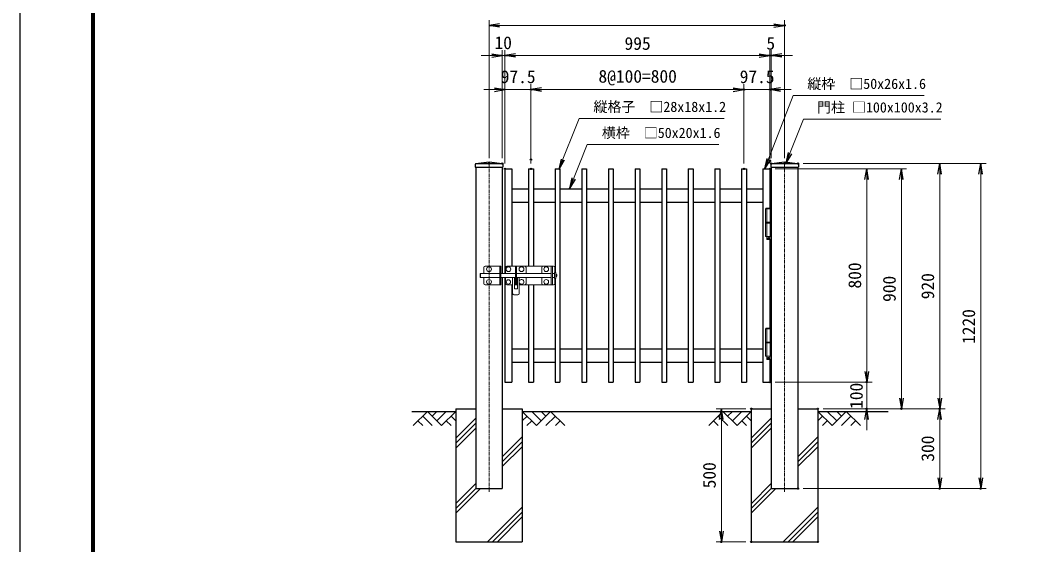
# Model space of a CAD drawing. Units: millimetres, scale not verified. Extents: x -4200 to 4200, y -2970 to 2970.
# Drawn here: x -4200 to -430, y -1034 to 936 of the extents above; entities that cross this region are included whole.
import ezdxf
from ezdxf.enums import TextEntityAlignment as Align

# ---------------------------------------------------------------- set-up
doc = ezdxf.new("R2010")
doc.units = ezdxf.units.MM
doc.header["$LTSCALE"] = 10
doc.header["$PDMODE"] = 32
doc.header["$PDSIZE"] = 5
doc.linetypes.add('USER1', pattern=[2, 1.25, -0.25, 0.25, -0.25])
doc.linetypes.add('USER2', pattern=[0.375, 0.25, -0.125])
for name, color, linetype, lineweight in [('0-1_D-TTL', 7, 'Continuous', 25), ('0-2_D-STR-DIM', 7, 'Continuous', 13), ('0-3_0', 7, 'Continuous', 25), ('0-5_D-STR1', 1, 'Continuous', 25), ('0-6_D-BGD', 7, 'Continuous', 25), ('0-7_D-STR4', 7, 'Continuous', 25), ('0-8_D-STR3', 3, 'Continuous', 13), ('0-9_D-BMK', 2, 'USER1', 13), ('0-A_D-DCR-HCH', 7, 'Continuous', 13), ('0-B_D-STR-TXT', 7, 'Continuous', 13)]:
    doc.layers.add(name, color=color, linetype=linetype, lineweight=lineweight)
doc.layers.add('0-4_DEFPOINTS', color=7, linetype='Continuous')
doc.styles.add('ＭＳ ゴシック', font='')
doc.styles.get('ＭＳ ゴシック').set_extended_font_data('MS Gothic')

# ---------------------------------------------------------------- blocks, each defined once
blk = doc.blocks.new('_Open')
at = {"layer": '0-3_0'}
blk.add_line((-10, 1.667), (0, 0), dxfattribs=at)
blk.add_lwpolyline([(-10, -1.667), (0, 0), (-10, 0)], dxfattribs=at)

msp = doc.modelspace()

# ---------------------------------------------------------------- linework, layer by layer
at = {"layer": '0-1_D-TTL', "color": 2}
msp.add_lwpolyline([(-4200, 2970), (4200, 2970), (4200, -2970), (-4200, -2970)], close=True, dxfattribs=at)
at = {"layer": '0-1_D-TTL'}
for points in [[(-3930, 2750), (3930, 2750), (3930, -2750), (-3930, -2750)], [(-3927.5, 2747.5), (3927.5, 2747.5), (3927.5, -2747.5), (-3927.5, -2747.5)], [(-3925, 2745), (3925, 2745), (3925, -2745), (-3925, -2745)], [(-3922.5, 2742.5), (3922.5, 2742.5), (3922.5, -2742.5), (-3922.5, -2742.5)], [(-3920, 2740), (3920, 2740), (3920, -2740), (-3920, -2740)]]:
    msp.add_lwpolyline(points, close=True, dxfattribs=at)
at = {"layer": '0-2_D-STR-DIM'}
for p, q in [((-2438.72, 417.42), (-2438.72, 936.1)), ((-2398.72, 916.1), (-1368.72, 916.1)), ((-1328.72, 417.42), (-1328.72, 936.1)), ((-2428.72, 803.42), (-2468.72, 803.42)), ((-2388.72, 417.42), (-2388.72, 823.42)), ((-2388.72, 803.42), (-2378.72, 803.42)), ((-2378.72, 397.42), (-2378.72, 823.42)), ((-2378.72, 397.42), (-2378.72, 823.42)), ((-1423.72, 803.42), (-2338.72, 803.42)), ((-2338.72, 803.42), (-2298.72, 803.42)), ((-1423.72, 803.42), (-1463.72, 803.42)), ((-1383.72, 427.42), (-1383.72, 823.42)), ((-1383.72, 397.42), (-1383.72, 823.42)), ((-1383.72, 803.42), (-1378.72, 803.42)), ((-1378.72, 417.42), (-1378.72, 823.42)), ((-1338.72, 803.42), (-1298.72, 803.42)), ((-2378.72, 397.42), (-2378.72, 695.44)), ((-2281.22, 432.42), (-2281.22, 695.44)), ((-2281.22, 397.42), (-2281.22, 695.44)), ((-1481.22, 397.42), (-1481.22, 695.44)), ((-1481.22, 397.42), (-1481.22, 695.44)), ((-1383.72, 397.42), (-1383.72, 695.44)), ((-2418.72, 675.44), (-2458.72, 675.44)), ((-2378.72, 675.44), (-2281.22, 675.44)), ((-2241.22, 675.44), (-1521.22, 675.44)), ((-2241.22, 675.44), (-2201.22, 675.44)), ((-1521.22, 675.44), (-1561.22, 675.44)), ((-1481.22, 675.44), (-1383.72, 675.44)), ((-1343.72, 675.44), (-1303.72, 675.44)), ((-1363.72, 377.42), (-870.09, 377.42)), ((-1363.72, 377.42), (-999.96, 377.42)), ((-1258.72, 397.42), (-725.8, 397.42)), ((-1258.72, 397.42), (-571.88, 397.42)), ((-745.8, 357.42), (-745.8, -482.58)), ((-591.88, 357.42), (-591.88, -782.58)), ((-1019.96, 337.42), (-1019.96, -382.58)), ((-890.09, 337.42), (-890.09, -482.58)), ((-1019.96, -382.58), (-1019.96, -342.58)), ((-1363.72, -422.58), (-999.96, -422.58)), ((-1363.72, -422.58), (-999.96, -422.58)), ((-1019.96, -422.58), (-1019.96, -522.58)), ((-1473.72, -522.58), (-1586.02, -522.58)), ((-1183.72, -522.58), (-870.09, -522.58)), ((-1183.72, -522.58), (-725.8, -522.58)), ((-1183.72, -522.58), (-999.96, -522.58)), ((-1183.72, -522.58), (-725.8, -522.58)), ((-1566.02, -562.58), (-1566.02, -982.58)), ((-1019.96, -562.58), (-1019.96, -602.58)), ((-745.8, -562.58), (-745.8, -782.58)), ((-1258.72, -822.58), (-571.88, -822.58)), ((-1258.72, -822.58), (-725.8, -822.58)), ((-1473.72, -1022.58), (-1586.02, -1022.58))]:
    msp.add_line(p, q, dxfattribs=at)
at = {"layer": '0-4_DEFPOINTS'}
for p in [(-1328.72, 916.1), (-2378.72, 803.42), (-1378.72, 803.42), (-2281.22, 675.44), (-1481.22, 675.44), (-1383.72, 675.44), (-2281.22, 412.42), (-2438.72, 397.42), (-2388.72, 397.42), (-2378.72, 377.42), (-2378.72, 377.42), (-2378.72, 377.42), (-2281.22, 377.42), (-1481.22, 377.42), (-1383.72, 407.42), (-1383.72, 377.42), (-1378.72, 397.42), (-1328.72, 397.42), (-1278.72, 397.42), (-1383.72, -422.58), (-1019.96, -422.58), (-1453.72, -522.58), (-1203.72, -522.58), (-1019.96, -522.58), (-890.09, -522.58), (-745.8, -522.58), (-1278.72, -822.58), (-745.8, -822.58), (-591.88, -822.58), (-1566.02, -1022.58), (-1453.72, -1022.58), (-1453.72, -1022.58), (-1203.72, -1022.58)]:
    msp.add_point(p, dxfattribs=at)
at = {"layer": '0-5_D-STR1'}
for p, q in [((-2490.72, 394.62), (-2490.72, 384.42)), ((-2490.72, 384.42), (-2386.72, 384.42)), ((-2488.72, 384.42), (-2488.72, -822.58)), ((-2487.94, 397.79), (-2438.72, 404.42)), ((-2486.72, 397.42), (-2390.72, 397.42)), ((-2438.72, 404.42), (-2389.49, 397.79)), ((-2388.72, 384.42), (-2388.72, -14.58)), ((-2386.72, 394.62), (-2386.72, 384.42)), ((-2378.72, 377.42), (-2378.72, -14.58)), ((-2378.72, 377.42), (-2352.72, 377.42)), ((-2352.72, 377.42), (-2352.72, 12.42)), ((-2290.22, 377.42), (-2290.22, 12.42)), ((-2290.22, 377.42), (-2272.22, 377.42)), ((-2272.22, 377.42), (-2272.22, 12.42)), ((-2190.22, 377.42), (-2190.22, -11.58)), ((-2190.22, 377.42), (-2172.22, 377.42)), ((-2172.22, 377.42), (-2172.22, -422.58)), ((-2090.22, 377.42), (-2090.22, -422.58)), ((-2090.22, 377.42), (-2072.22, 377.42)), ((-2072.22, 377.42), (-2072.22, -422.58)), ((-1990.22, 377.42), (-1990.22, -422.58)), ((-1990.22, 377.42), (-1972.22, 377.42)), ((-1972.22, 377.42), (-1972.22, -422.58)), ((-1890.22, 377.42), (-1890.22, -422.58)), ((-1890.22, 377.42), (-1872.22, 377.42)), ((-1872.22, 377.42), (-1872.22, -422.58)), ((-1790.22, 377.42), (-1790.22, -422.58)), ((-1790.22, 377.42), (-1772.22, 377.42)), ((-1772.22, 377.42), (-1772.22, -422.58)), ((-1690.22, 377.42), (-1690.22, -422.58)), ((-1690.22, 377.42), (-1672.22, 377.42)), ((-1672.22, 377.42), (-1672.22, -422.58)), ((-1590.22, 377.42), (-1590.22, -422.58)), ((-1590.22, 377.42), (-1572.22, 377.42)), ((-1572.22, 377.42), (-1572.22, -422.58)), ((-1490.22, 377.42), (-1490.22, -422.58)), ((-1490.22, 377.42), (-1472.22, 377.42)), ((-1472.22, 377.42), (-1472.22, -422.58)), ((-1409.72, 377.42), (-1409.72, -422.58)), ((-1409.72, 377.42), (-1383.72, 377.42)), ((-1383.72, 377.42), (-1383.72, 230.42)), ((-1380.72, 394.62), (-1380.72, 384.42)), ((-1380.72, 384.42), (-1276.72, 384.42)), ((-1378.72, 384.42), (-1378.72, -822.58)), ((-1377.94, 397.79), (-1328.72, 404.42)), ((-1376.72, 397.42), (-1280.72, 397.42)), ((-1328.72, 404.42), (-1279.49, 397.79)), ((-1278.72, 384.42), (-1278.72, -822.58)), ((-1276.72, 394.62), (-1276.72, 384.42)), ((-2352.72, 302.42), (-2292.72, 302.42)), ((-2272.22, 302.42), (-2190.22, 302.42)), ((-2172.22, 302.42), (-2090.22, 302.42)), ((-2072.22, 302.42), (-1990.22, 302.42)), ((-1972.22, 302.42), (-1890.22, 302.42)), ((-1872.22, 302.42), (-1790.22, 302.42)), ((-1772.22, 302.42), (-1690.22, 302.42)), ((-1672.22, 302.42), (-1590.22, 302.42)), ((-1572.22, 302.42), (-1490.22, 302.42)), ((-1472.22, 302.42), (-1409.72, 302.42)), ((-2352.72, 252.42), (-2292.72, 252.42)), ((-2272.22, 252.42), (-2190.22, 252.42)), ((-2172.22, 252.42), (-2090.22, 252.42)), ((-2072.22, 252.42), (-1990.22, 252.42)), ((-1972.22, 252.42), (-1890.22, 252.42)), ((-1872.22, 252.42), (-1790.22, 252.42)), ((-1772.22, 252.42), (-1690.22, 252.42)), ((-1672.22, 252.42), (-1590.22, 252.42)), ((-1572.22, 252.42), (-1490.22, 252.42)), ((-1472.22, 252.42), (-1409.72, 252.42)), ((-1383.72, 113.42), (-1383.72, -219.58)), ((-2388.72, -30.58), (-2388.72, -822.58)), ((-2378.72, -30.58), (-2378.72, -422.58)), ((-2190.22, -33.58), (-2190.22, -422.58)), ((-2352.72, -57.58), (-2352.72, -422.58)), ((-2290.22, -57.58), (-2290.22, -422.58)), ((-2272.22, -57.58), (-2272.22, -422.58)), ((-2352.72, -297.58), (-2290.22, -297.58)), ((-2272.22, -297.58), (-2190.22, -297.58)), ((-2172.22, -297.58), (-2090.22, -297.58)), ((-2072.22, -297.58), (-1990.22, -297.58)), ((-1972.22, -297.58), (-1890.22, -297.58)), ((-1872.22, -297.58), (-1790.22, -297.58)), ((-1772.22, -297.58), (-1690.22, -297.58)), ((-1672.22, -297.58), (-1590.22, -297.58)), ((-1572.22, -297.58), (-1490.22, -297.58)), ((-1472.22, -297.58), (-1409.72, -297.58)), ((-1383.72, -336.88), (-1383.72, -422.58)), ((-2352.72, -347.58), (-2290.22, -347.58)), ((-2272.22, -347.58), (-2190.22, -347.58)), ((-2172.22, -347.58), (-2090.22, -347.58)), ((-2072.22, -347.58), (-1990.22, -347.58)), ((-1972.22, -347.58), (-1890.22, -347.58)), ((-1872.22, -347.58), (-1790.22, -347.58)), ((-1772.22, -347.58), (-1690.22, -347.58)), ((-1672.22, -347.58), (-1590.22, -347.58)), ((-1572.22, -347.58), (-1490.22, -347.58)), ((-1472.22, -347.58), (-1409.72, -347.58)), ((-2378.72, -422.58), (-2352.72, -422.58)), ((-2290.22, -422.58), (-2272.22, -422.58)), ((-2190.22, -422.58), (-2172.22, -422.58)), ((-2090.22, -422.58), (-2072.22, -422.58)), ((-1990.22, -422.58), (-1972.22, -422.58)), ((-1890.22, -422.58), (-1872.22, -422.58)), ((-1790.22, -422.58), (-1772.22, -422.58)), ((-1690.22, -422.58), (-1672.22, -422.58)), ((-1590.22, -422.58), (-1572.22, -422.58)), ((-1490.22, -422.58), (-1472.22, -422.58)), ((-1409.72, -422.58), (-1383.72, -422.58)), ((-2488.72, -822.58), (-2388.72, -822.58)), ((-1378.72, -822.58), (-1278.72, -822.58))]:
    msp.add_line(p, q, dxfattribs=at)
for centre, start, end in [((-2487.52, 394.62), 97.6668, 180), ((-2389.92, 394.62), 0, 82.3332), ((-1377.52, 394.62), 97.6668, 180), ((-1279.92, 394.62), 0, 82.3332)]:
    msp.add_arc(centre, 3.2, start, end, dxfattribs=at)
at = {"layer": '0-6_D-BGD'}
for p, q in [((-2729.09, -532.58), (-2563.72, -532.58)), ((-2313.72, -532.58), (-1453.72, -532.58)), ((-1203.72, -532.58), (-939.22, -532.58))]:
    msp.add_line(p, q, dxfattribs=at)
at = {"layer": '0-7_D-STR4'}
for p, q in [((-2563.72, -522.58), (-2563.72, -1022.58)), ((-2563.72, -522.58), (-2488.72, -522.58)), ((-2388.72, -522.58), (-2313.72, -522.58)), ((-2313.72, -522.58), (-2313.72, -1022.58)), ((-1453.72, -522.58), (-1453.72, -1022.58)), ((-1453.72, -522.58), (-1378.72, -522.58)), ((-1278.72, -522.58), (-1203.72, -522.58)), ((-1203.72, -522.58), (-1203.72, -1022.58)), ((-2563.72, -1022.58), (-2313.72, -1022.58)), ((-1453.72, -1022.58), (-1203.72, -1022.58))]:
    msp.add_line(p, q, dxfattribs=at)
at = {"layer": '0-8_D-STR3'}
for p, q in [((-1399.89, 227.42), (-1399.89, 124.42)), ((-1399.89, 227.42), (-1378.72, 227.42)), ((-1399.42, 229.42), (-1398.42, 230.42)), ((-1399.42, 229.42), (-1399.42, 227.42)), ((-1398.42, 230.42), (-1380.42, 230.42)), ((-1379.42, 229.42), (-1379.42, 227.42)), ((-1378.72, 227.42), (-1378.72, 124.42)), ((-1399.89, 177.42), (-1378.72, 177.42)), ((-1399.89, 174.42), (-1378.72, 174.42)), ((-1399.89, 124.42), (-1378.72, 124.42)), ((-1395.42, 124.42), (-1395.42, 113.42)), ((-1395.42, 113.42), (-1394.42, 112.42)), ((-1395.42, 113.42), (-1383.42, 113.42)), ((-1384.42, 112.42), (-1383.42, 113.42)), ((-1383.42, 124.42), (-1383.42, 113.42)), ((-1394.42, 112.42), (-1384.42, 112.42)), ((-2458.72, 7.42), (-2458.72, -14.58)), ((-2393.72, 12.42), (-2453.72, 12.42)), ((-2398.22, 12.42), (-2398.22, -57.58)), ((-2393.72, 12.42), (-2393.72, -57.58)), ((-2376.22, 7.42), (-2376.22, -14.58)), ((-2196.22, 12.42), (-2371.22, 12.42)), ((-2304.72, 12.42), (-2339.72, 12.42)), ((-2339.72, 12.42), (-2339.72, -57.58)), ((-2335.22, 12.42), (-2335.22, -57.58)), ((-2299.72, -14.58), (-2299.72, 7.42)), ((-2240.72, -14.58), (-2240.72, 7.42)), ((-2235.72, 12.42), (-2200.72, 12.42)), ((-2205.22, 12.42), (-2205.22, -57.58)), ((-2200.72, 12.42), (-2200.72, -57.58)), ((-2191.22, -11.58), (-2191.22, 7.42)), ((-2470.46, -14.58), (-2472.46, -16.58)), ((-2472.46, -28.58), (-2472.46, -16.58)), ((-2470.46, -30.58), (-2472.46, -28.58)), ((-2470.46, -14.58), (-2398.22, -14.58)), ((-2470.46, -14.58), (-2470.46, -30.58)), ((-2398.22, -30.58), (-2470.46, -30.58)), ((-2458.72, -30.58), (-2458.72, -52.58)), ((-2393.72, -14.58), (-2339.72, -14.58)), ((-2339.72, -30.58), (-2393.72, -30.58)), ((-2376.22, -30.58), (-2376.22, -52.58)), ((-2376.22, -52.58), (-2376.22, -30.58)), ((-2349.97, -30.58), (-2349.97, -90.58)), ((-2342.97, -30.58), (-2342.97, -71.58)), ((-2339.72, -18.58), (-2335.22, -18.58)), ((-2339.72, -26.58), (-2335.22, -26.58)), ((-2335.22, -14.58), (-2205.22, -14.58)), ((-2205.22, -30.58), (-2335.22, -30.58)), ((-2331.97, -30.58), (-2331.97, -71.58)), ((-2324.97, -30.58), (-2324.97, -90.58)), ((-2299.72, -52.58), (-2299.72, -30.58)), ((-2240.72, -30.58), (-2240.72, -52.58)), ((-2192.47, -11.58), (-2192.47, -33.58)), ((-2192.47, -14.58), (-2192.47, -30.58)), ((-2192.47, -33.58), (-2187.97, -33.58)), ((-2191.22, -52.58), (-2191.22, -33.58)), ((-2191.22, -33.58), (-2191.22, -52.58)), ((-2187.97, -27.83), (-2187.97, -17.33)), ((-2187.07, -17.33), (-2187.97, -17.33)), ((-2187.07, -27.83), (-2187.97, -27.83)), ((-2184.07, -24.83), (-2184.07, -20.33)), ((-2393.72, -57.58), (-2453.72, -57.58)), ((-2371.22, -57.58), (-2349.97, -57.58)), ((-2349.97, -57.58), (-2371.22, -57.58)), ((-2342.97, -57.58), (-2331.97, -57.58)), ((-2331.97, -57.58), (-2342.97, -57.58)), ((-2332.97, -72.58), (-2341.97, -72.58)), ((-2339.72, -57.58), (-2335.22, -57.58)), ((-2324.97, -57.58), (-2304.72, -57.58)), ((-2196.22, -57.58), (-2324.97, -57.58)), ((-2235.72, -57.58), (-2196.22, -57.58)), ((-2200.72, -57.58), (-2230.72, -57.58)), ((-2329.97, -95.58), (-2344.97, -95.58)), ((-1399.89, -222.58), (-1399.89, -325.58)), ((-1399.89, -222.58), (-1378.72, -222.58)), ((-1399.42, -220.58), (-1398.42, -219.58)), ((-1399.42, -220.58), (-1399.42, -222.58)), ((-1398.42, -219.58), (-1380.42, -219.58)), ((-1379.42, -220.58), (-1379.42, -222.58)), ((-1378.72, -222.58), (-1378.72, -325.58)), ((-1399.89, -272.58), (-1378.72, -272.58)), ((-1399.89, -275.58), (-1378.72, -275.58)), ((-1399.89, -325.58), (-1378.72, -325.58)), ((-1395.42, -325.58), (-1395.42, -336.58)), ((-1395.42, -336.58), (-1394.42, -337.58)), ((-1395.42, -336.58), (-1383.42, -336.58)), ((-1394.42, -337.58), (-1384.42, -337.58)), ((-1384.42, -337.58), (-1383.42, -336.58)), ((-1383.42, -325.58), (-1383.42, -336.58))]:
    msp.add_line(p, q, dxfattribs=at)
at = {"layer": '0-8_D-STR3', "linetype": 'USER2'}
for p, q in [((-1395.62, 227.42), (-1395.62, 124.42)), ((-1383.22, 227.42), (-1383.22, 124.42)), ((-1395.62, -222.58), (-1395.62, -325.58)), ((-1383.22, -222.58), (-1383.22, -325.58))]:
    msp.add_line(p, q, dxfattribs=at)
at = {"layer": '0-8_D-STR3'}
for points in [[(-1380.42, 230.42), (-1379.42, 229.42), (-1399.42, 229.42)], [(-2200.72, -14.58), (-2192.47, -14.58), (-2192.47, -30.58), (-2200.72, -30.58)], [(-2187.97, -33.58), (-2187.97, -11.58), (-2192.47, -11.58)], [(-1380.42, -219.58), (-1379.42, -220.58), (-1399.42, -220.58)]]:
    msp.add_lwpolyline(points, dxfattribs=at)
for centre, radius in [((-1389.42, 117.42), 2.5), ((-2438.72, 1.42), 9), ((-2365.72, 1.42), 9), ((-2316.72, 1.42), 9), ((-2223.72, 1.42), 9), ((-2438.72, -46.58), 9), ((-2223.72, -46.58), 9), ((-2365.72, -46.58), 8), ((-1389.42, -332.58), 2.5)]:
    msp.add_circle(centre, radius, dxfattribs=at)
for centre, radius, start, end in [((-2453.72, 7.42), 5, 90, 180), ((-2371.22, 7.42), 5, 90, 180), ((-2304.72, 7.42), 5, 0, 90), ((-2235.72, 7.42), 5, 90, 180), ((-2196.22, 7.42), 5, 0, 90), ((-2316.72, -46.58), 9, 203.55646, 156.44354), ((-2187.07, -20.33), 3, 0, 90), ((-2187.07, -24.83), 3, 270, 0), ((-2453.72, -52.58), 5, 180, 270), ((-2371.22, -52.58), 5, 180, 270), ((-2371.22, -52.58), 5, 180, 270), ((-2341.97, -71.58), 1, 180, 270), ((-2332.97, -71.58), 1, 270, 0), ((-2304.72, -52.58), 5, 270, 0), ((-2235.72, -52.58), 5, 180, 270), ((-2196.22, -52.58), 5, 270, 0), ((-2196.22, -52.58), 5, 270, 0), ((-2344.97, -90.58), 5, 180, 270), ((-2329.97, -90.58), 5, 270, 0)]:
    msp.add_arc(centre, radius, start, end, dxfattribs=at)
at = {"layer": '0-9_D-BMK'}
for p, q in [((-2438.72, 397.42), (-2438.72, -835.58)), ((-1328.72, 397.42), (-1328.72, -835.58))]:
    msp.add_line(p, q, dxfattribs=at)
at = {"layer": '0-A_D-DCR-HCH'}
for p, q in [((-2670.14, -532.58), (-2723.35, -585.79)), ((-2687.88, -550.32), (-2652.24, -585.79)), ((-2670.14, -532.58), (-2616.93, -585.79)), ((-2652.5, -550.41), (-2634.67, -532.58)), ((-2634.67, -568.06), (-2599.19, -532.58)), ((-2616.93, -585.79), (-2563.72, -532.58)), ((-2581.45, -550.32), (-2563.72, -567.98)), ((-2563.72, -633.61), (-2488.72, -558.61)), ((-2260.5, -585.79), (-2313.72, -532.58)), ((-2295.98, -550.32), (-2313.72, -567.98)), ((-2242.77, -568.06), (-2278.24, -532.58)), ((-2207.29, -532.58), (-2260.5, -585.79)), ((-2224.94, -550.41), (-2242.77, -532.58)), ((-2189.56, -550.32), (-2225.19, -585.79)), ((-2207.29, -532.58), (-2154.08, -585.79)), ((-1560.14, -532.58), (-1613.35, -585.79)), ((-1577.88, -550.32), (-1542.24, -585.79)), ((-1560.14, -532.58), (-1506.93, -585.79)), ((-1542.5, -550.41), (-1524.67, -532.58)), ((-1524.67, -568.06), (-1489.19, -532.58)), ((-1506.93, -585.79), (-1453.72, -532.58)), ((-1471.45, -550.32), (-1453.72, -567.98)), ((-1453.72, -633.61), (-1378.72, -558.61)), ((-1150.5, -585.8), (-1203.72, -532.58)), ((-1185.98, -550.32), (-1203.72, -567.98)), ((-1132.77, -568.06), (-1168.24, -532.58)), ((-1097.29, -532.58), (-1150.5, -585.8)), ((-1114.94, -550.41), (-1132.77, -532.58)), ((-1079.56, -550.32), (-1115.19, -585.8)), ((-1097.29, -532.58), (-1044.08, -585.8)), ((-2705.62, -568.06), (-2687.8, -585.79)), ((-2599.19, -568.06), (-2581.37, -585.79)), ((-2563.72, -651.99), (-2488.72, -576.99)), ((-2563.72, -670.38), (-2488.72, -595.38)), ((-2278.24, -568.06), (-2296.06, -585.79)), ((-2171.82, -568.06), (-2189.64, -585.79)), ((-1595.62, -568.06), (-1577.8, -585.79)), ((-1489.19, -568.06), (-1471.37, -585.79)), ((-1453.72, -651.99), (-1378.72, -576.99)), ((-1453.72, -670.38), (-1378.72, -595.38)), ((-1168.24, -568.06), (-1186.06, -585.8)), ((-1061.82, -568.06), (-1079.64, -585.8)), ((-2388.72, -703.3), (-2313.72, -628.3)), ((-1278.72, -703.3), (-1203.72, -628.3)), ((-2388.72, -721.68), (-2313.72, -646.68)), ((-2388.72, -740.07), (-2313.72, -665.07)), ((-1278.72, -721.68), (-1203.72, -646.68)), ((-1278.72, -740.07), (-1203.72, -665.07)), ((-2563.72, -896.68), (-2488.72, -821.68)), ((-2563.72, -915.07), (-2471.23, -822.58)), ((-2563.27, -877.85), (-2488.72, -803.3)), ((-1453.72, -896.68), (-1378.72, -821.68)), ((-1453.72, -915.07), (-1361.23, -822.58)), ((-1453.27, -877.85), (-1378.72, -803.3)), ((-2444.16, -1022.58), (-2313.72, -892.14)), ((-1334.16, -1022.58), (-1203.72, -892.14)), ((-2425.77, -1022.58), (-2313.72, -910.53)), ((-2407.39, -1022.58), (-2313.72, -928.91)), ((-1315.77, -1022.58), (-1203.72, -910.53)), ((-1297.39, -1022.58), (-1203.72, -928.91))]:
    msp.add_line(p, q, dxfattribs=at)
at = {"layer": '0-B_D-STR-TXT'}
for points in [[(-804.19, 653.15), (-1296.74, 653.15), (-1402.87, 379.28)], [(-1555.41, 567.01), (-2099.94, 567.01), (-2176.25, 377.07)], [(-741.78, 564.6), (-1257.68, 564.6), (-1323.24, 401.42)], [(-1576, 469.01), (-2069.56, 469.01), (-2135.12, 305.83)]]:
    msp.add_lwpolyline(points, dxfattribs=at)

# ---------------------------------------------------------------- block references
at = {"layer": '0-2_D-STR-DIM', "xscale": 4, "yscale": 4}
for p, rotation in [((-2438.72, 916.1), 180), ((-2378.72, 803.42), 180), ((-2378.72, 803.42), 180), ((-1378.72, 803.42), 180), ((-2281.22, 675.44), 180), ((-2281.22, 675.44), 180), ((-1383.72, 675.44), 180), ((-1019.96, 377.42), 90), ((-890.09, 377.42), 90), ((-745.8, 397.42), 90), ((-591.88, 397.42), 90), ((-1019.96, -422.58), 270), ((-1019.96, -422.58), 270), ((-890.09, -522.58), 270), ((-745.8, -522.58), 270), ((-1566.02, -522.58), 90), ((-1019.96, -522.58), 90), ((-745.8, -522.58), 90), ((-745.8, -822.58), 270), ((-591.88, -822.58), 270), ((-1566.02, -1022.58), 270)]:
    msp.add_blockref('_Open', p, dxfattribs=dict(at, rotation=rotation))
for p in [(-1328.72, 916.1), (-2388.72, 803.42), (-1383.72, 803.42), (-1383.72, 803.42), (-2378.72, 675.44), (-1481.22, 675.44), (-1481.22, 675.44)]:
    msp.add_blockref('_Open', p, dxfattribs=at)
at = {"layer": '0-B_D-STR-TXT', "xscale": 4, "yscale": 4}
for p, rotation in [((-2176.99, 375.21), 248.11184), ((-1403.6, 377.42), 248.81593), ((-1323.98, 399.56), 248.11184), ((-2135.87, 303.98), 248.11184)]:
    msp.add_blockref('_Open', p, dxfattribs=dict(at, rotation=rotation))

# ---------------------------------------------------------------- texts
at = {"layer": '0-2_D-STR-DIM', "style": 'ＭＳ ゴシック'}
for s, p in [('10', (-2418.12, 812.77)), ('995', (-1929.69, 810.17)), ('5', (-1396.94, 810.84)), ('97.5', (-2394.69, 685.29)), ('8@100=800', (-2027.59, 686.88)), ('97.5', (-1497.19, 685.29))]:
    msp.add_text(s, height=48.09, dxfattribs=at).set_placement(p, align=Align.BOTTOM_LEFT)
for s, p in [('800', (-1026.71, -71.46)), ('900', (-896.84, -121.71)), ('920', (-752.54, -111.71)), ('1220', (-598.63, -279.48)), ('100', (-1020.75, -523.23)), ('300', (-752.54, -721.46)), ('500', (-1572.77, -821.46))]:
    msp.add_text(s, height=48.09, rotation=90, dxfattribs=at).set_placement(p, align=Align.BOTTOM_LEFT)
at = {"layer": '0-B_D-STR-TXT', "style": 'ＭＳ ゴシック'}
for s, p in [('縦枠\u3000□50x26x1.6', (-1243.17, 666.42)), ('縦格子\u3000□28x18x1.2', (-2046.37, 580.07)), ('門柱 □100x100x3.2', (-1206.75, 577.87)), ('横枠\u3000□50x20x1.6', (-2014.98, 482.28))]:
    msp.add_text(s, height=38.49, dxfattribs=at).set_placement(p, align=Align.BOTTOM_LEFT)

doc.saveas('drawing.dxf')
